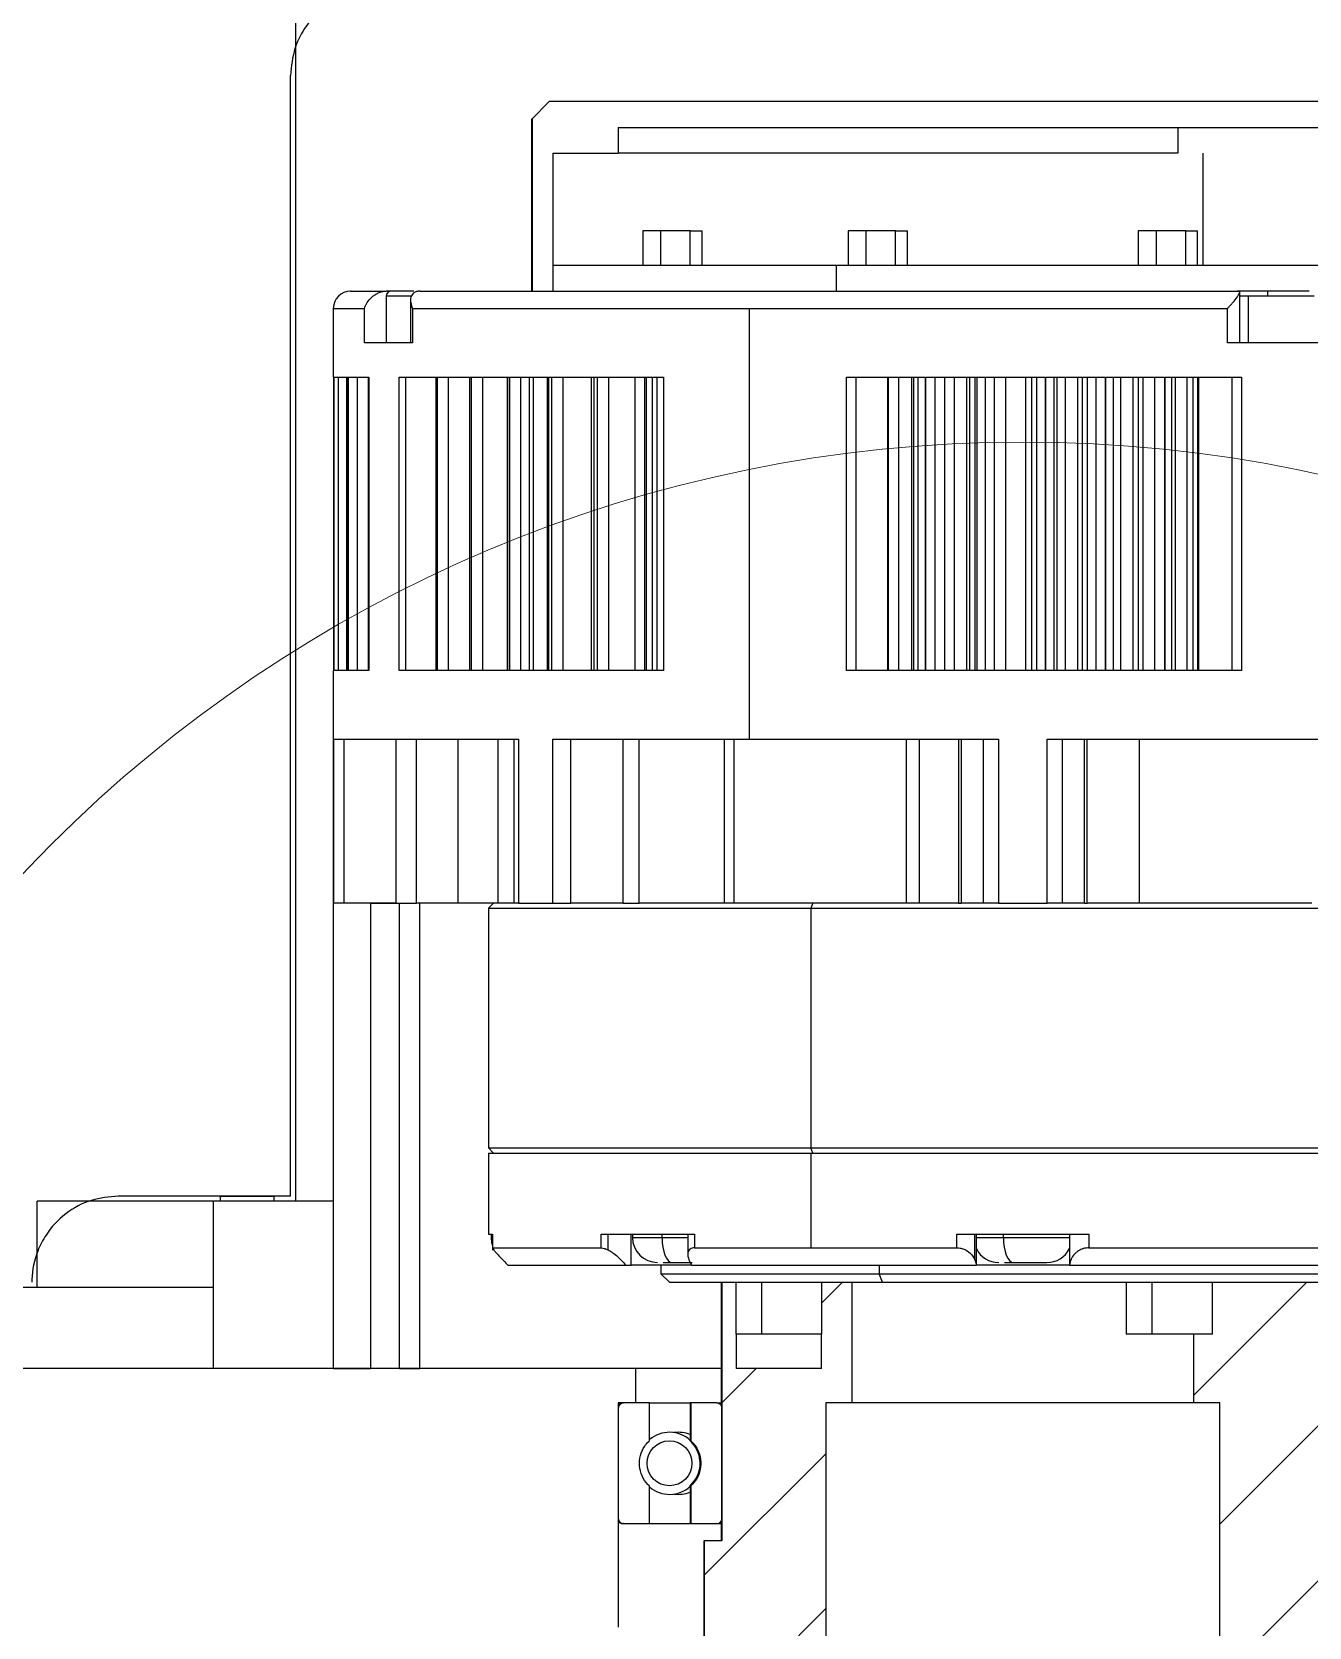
# Model space of a CAD drawing. Header units: millimetres. Extents: x 2 to 1187, y 2 to 839.
# Drawn here: x 289.73 to 308.25, y 458.13 to 481.26 of the extents above; entities that cross this region are included whole.
import ezdxf

# ---------------------------------------------------------------- set-up
doc = ezdxf.new("R2010")
doc.units = ezdxf.units.MM

msp = doc.modelspace()

# ---------------------------------------------------------------- hatches: boundary and pattern name
h = msp.add_hatch()
h.set_pattern_fill('ANSI31', color=256, scale=0.3)
h.paths.add_polyline_path([(600.3858, 723.2245), (600.3858, 724.6149), (599.1608, 724.6149, 0.4142136), (598.8858, 724.3399), (598.8858, 719.8899, 0.4142136), (599.1608, 719.6149), (600.3858, 719.6149), (600.3858, 721.0053, -0.4449663)])
h.paths.add_polyline_path([(648.8858, 724.3399, 0.4142136), (648.6108, 724.6149), (647.8858, 724.6149), (647.3858, 724.6149), (647.3858, 723.2245, -0.4449663), (647.3858, 721.0053), (647.3858, 719.6149), (648.6108, 719.6149, 0.4142136), (648.8858, 719.8899)])
h.paths.add_polyline_path([(648.8858, 681.5899, 0.4142136), (648.6108, 681.8649), (647.3858, 681.8649), (647.3858, 680.4745, -0.4449663), (647.3858, 678.2553), (647.3858, 676.8649), (648.6108, 676.8649, 0.4142136), (648.8858, 677.1399)])
h.paths.add_polyline_path([(600.3858, 678.2553, -0.4449663), (600.3858, 680.4745), (600.3858, 681.8649), (599.1608, 681.8649, 0.4142136), (598.8858, 681.5899), (598.8858, 677.1399, 0.4142136), (599.1608, 676.8649), (600.1358, 676.8649), (600.3858, 676.8649)])
h.paths.add_polyline_path([(204.0979, 197.9237, 0.4142136), (203.8229, 198.1987), (203.0979, 198.1987), (202.5979, 198.1987), (202.5979, 196.8084, -0.2124421), (203.0916, 195.6987, -0.2124421), (202.5979, 194.5891), (202.5979, 193.1987), (203.8229, 193.1987, 0.4142136), (204.0979, 193.4737)])
h.paths.add_polyline_path([(155.5979, 198.1987), (154.3729, 198.1987, 0.4142136), (154.0979, 197.9237), (154.0979, 193.4737, 0.4142136), (154.3729, 193.1987), (155.5979, 193.1987), (155.5979, 194.5891, -0.2124421), (155.1041, 195.6987, -0.2124421), (155.5979, 196.8084)])
h.paths.add_polyline_path([(155.5979, 154.0584), (155.5979, 155.4487), (154.3729, 155.4487, 0.4142136), (154.0979, 155.1737), (154.0979, 150.7237, 0.4142136), (154.3729, 150.4487), (155.3479, 150.4487), (155.5979, 150.4487), (155.5979, 151.8391, -0.4449663)])
h.paths.add_polyline_path([(204.0979, 155.1737, 0.4142136), (203.8229, 155.4487), (202.5979, 155.4487), (202.5979, 154.0584, -0.2124421), (203.0916, 152.9487, -0.2124421), (202.5979, 151.8391), (202.5979, 150.4487), (203.8229, 150.4487, 0.4142136), (204.0979, 150.7237)])
h = msp.add_hatch()
h.set_pattern_fill('ANSI31', color=256, scale=0.3, angle=90)
h.paths.add_polyline_path([(159.0979, 197.9237, 0.4142136), (158.8229, 198.1987), (157.5979, 198.1987), (157.5979, 196.8084, -0.2124421), (158.0916, 195.6987, -0.2124421), (157.5979, 194.5891), (157.5979, 193.1987), (158.8229, 193.1987, 0.4142136), (159.0979, 193.4737)])
h.paths.add_polyline_path([(200.5979, 196.8084), (200.5979, 198.1987), (199.3729, 198.1987, 0.4142136), (199.0979, 197.9237), (199.0979, 193.4737, 0.4142136), (199.3729, 193.1987), (200.3479, 193.1987), (200.5979, 193.1987), (200.5979, 194.5891, -0.4449663)])
h.paths.add_polyline_path([(157.5979, 154.0584), (157.5979, 155.4487), (158.8229, 155.4487), (159.0979, 155.4487), (159.0979, 150.4487), (158.8229, 150.4487), (157.5979, 150.4487), (157.5979, 151.8391, 0.4449663)])
h.paths.add_polyline_path([(200.5979, 154.0584), (200.5979, 155.4487), (199.3729, 155.4487, 0.4142136), (199.0979, 155.1737), (199.0979, 150.7237, 0.4142136), (199.3729, 150.4487), (200.5979, 150.4487), (200.5979, 151.8391, -0.4449663)])
h.paths.add_polyline_path([(603.8858, 724.3399, 0.4142136), (603.6108, 724.6149), (602.3858, 724.6149), (602.3858, 723.2245, -0.4449663), (602.3858, 721.0053), (602.3858, 719.6149), (603.6108, 719.6149, 0.4142136), (603.8858, 719.8899)])
h.paths.add_polyline_path([(645.3858, 724.6149), (644.1608, 724.6149, 0.4142136), (643.8858, 724.3399), (643.8858, 719.8899, 0.4142136), (644.1608, 719.6149), (645.1358, 719.6149), (645.3858, 719.6149), (645.3858, 721.0053, -0.4449663), (645.3858, 723.2245)])
h.paths.add_polyline_path([(645.3858, 680.4745), (645.3858, 681.8649), (644.1608, 681.8649, 0.4142136), (643.8858, 681.5899), (643.8858, 677.1399, 0.4142136), (644.1608, 676.8649), (645.3858, 676.8649), (645.3858, 678.2553, -0.4449663)])
h.paths.add_polyline_path([(603.8858, 681.5899, 0.4142136), (603.6108, 681.8649), (602.6358, 681.8649), (602.3858, 681.8649), (602.3858, 680.4745, -0.4449663), (602.3858, 678.2553), (602.3858, 676.8649), (603.6108, 676.8649, 0.4142136), (603.8858, 677.1399)])
h = msp.add_hatch()
h.set_pattern_fill('ANSI31', color=256, scale=0.5, angle=20)
h.paths.add_polyline_path([(323.8421, 458.1266), (308.7125, 458.1266), (308.7125, 453.1266), (323.9053, 453.1266, 0.0094484), (323.9762, 453.8766), (309.3387, 453.8766), (309.3387, 457.3766), (323.9321, 457.3766, 0.009474)])
h.paths.add_polyline_path([(379.5979, 463.1266, 0.4142136), (378.3479, 464.3766), (321.8855, 464.3766, -0.0172819), (322.4646, 463.1266), (376.3479, 463.1266), (376.3479, 458.1266), (323.8421, 458.1266, -0.009474), (323.9321, 457.3766), (376.3479, 457.3766), (376.3479, 453.8766), (323.9762, 453.8766, -0.0094484), (323.9053, 453.1266), (376.3479, 453.1266), (376.3479, 448.1266), (322.6676, 448.1266, -0.0170708), (322.1297, 446.8766), (379.5979, 446.8766)])
h.paths.add_polyline_path([(321.8855, 464.3766), (318.4695, 464.3766), (318.4695, 463.1266), (322.4646, 463.1266, 0.0172819)])
h.paths.add_polyline_path([(322.6676, 448.1266), (318.4695, 448.1266), (318.4695, 446.8766), (322.1297, 446.8766, 0.0170708)])
h.paths.add_polyline_path([(299.4833, 457.8766), (298.8571, 457.8766), (298.8571, 453.3766), (299.4833, 453.3766)])
h = msp.add_hatch()
h.set_pattern_fill('ANSI31', color=256, scale=0.5)
h.paths.add_polyline_path([(301.2397, 461.3766), (301.6173, 461.3766), (301.6173, 463.1266), (301.1842, 463.1266), (301.1842, 462.3766), (301.1761, 462.3766), (301.1761, 461.8766), (299.9423, 461.8766), (299.9423, 462.3766), (299.9342, 462.3766), (299.9342, 463.1266), (299.7339, 463.1266), (299.7339, 459.3766), (299.4833, 459.3766), (299.4833, 451.8766), (299.6587, 451.8766), (299.7339, 451.8766), (299.7339, 449.3766), (301.2397, 449.3766)])
edge = h.paths.add_edge_path()
edge.add_line((308.7125, 459.3766), (308.4619, 459.3766))
edge.add_line((308.4619, 459.3766), (308.4619, 463.1266))
edge.add_line((308.4619, 463.1266), (306.848, 463.1266))
edge.add_line((306.848, 463.1266), (306.848, 462.3766))
edge.add_line((306.848, 462.3766), (306.5785, 462.3766))
edge.add_line((306.5785, 462.3766), (306.5785, 461.3766))
edge.add_line((306.5785, 461.3766), (306.9561, 461.3766))
edge.add_line((306.9561, 461.3766), (306.9561, 449.3766))
edge.add_line((306.9561, 449.3766), (308.4619, 449.3766))
edge.add_line((308.4619, 449.3766), (308.4619, 451.8766))
edge.add_line((308.4619, 451.8766), (308.537, 451.8766))
edge.add_spline(control_points=[(308.537, 451.8766), (308.537, 451.8766), (308.537, 451.8766), (308.537, 451.8766)], knot_values=[0.0000519, 0.0000519, 0.0000519, 0.0000519, 0.0003828, 0.0003828, 0.0003828, 0.0003828], degree=3, periodic=0)
edge.add_line((308.537, 451.8766), (308.7125, 451.8766))
edge.add_line((308.7125, 451.8766), (308.7125, 459.3766))

# ---------------------------------------------------------------- linework, layer by layer
at = {"color": 7, "linetype": 'Continuous', "lineweight": 25}
for p, q in [((293.5525, 464.3016), (293.5525, 481.8016)), ((293.4729, 480.6266), (293.4729, 464.3766)), ((293.4774, 480.6266), (293.4729, 480.6266)), ((293.4774, 464.3766), (293.4774, 480.6266)), ((297.2299, 480.2516), (296.9797, 480.0016)), ((310.9659, 480.2516), (297.2299, 480.2516)), ((296.9729, 480.0016), (296.9729, 477.5016)), ((296.9797, 480.0016), (296.9797, 477.5016)), ((298.2311, 479.8766), (309.9647, 479.8766)), ((298.2311, 479.8766), (298.2311, 479.5016)), ((306.3462, 479.8766), (306.3462, 479.5016)), ((297.28, 479.5016), (298.2311, 479.5016)), ((297.28, 479.5016), (297.28, 477.5016)), ((306.3462, 479.5016), (298.2311, 479.5016)), ((306.7097, 479.5016), (306.7097, 477.8766)), ((298.5864, 478.3766), (298.5864, 477.8766)), ((298.8447, 478.3766), (298.5864, 478.3766)), ((298.8447, 478.3766), (298.8447, 477.8766)), ((299.2749, 478.3766), (298.8447, 478.3766)), ((299.2749, 477.8766), (299.2749, 478.3766)), ((299.2749, 478.3766), (299.4467, 478.3766)), ((299.4467, 477.8766), (299.4467, 478.3766)), ((301.563, 478.3766), (301.563, 477.8766)), ((301.8213, 478.3766), (301.563, 478.3766)), ((301.8213, 478.3766), (301.8213, 477.8766)), ((302.2514, 478.3766), (301.8213, 478.3766)), ((302.2514, 477.8766), (302.2514, 478.3766)), ((302.2514, 478.3766), (302.4233, 478.3766)), ((302.4233, 477.8766), (302.4233, 478.3766)), ((305.7725, 478.3766), (305.7725, 477.8766)), ((306.0308, 478.3766), (305.7725, 478.3766)), ((306.0308, 478.3766), (306.0308, 477.8766)), ((306.461, 478.3766), (306.0308, 478.3766)), ((306.461, 477.8766), (306.461, 478.3766)), ((306.461, 478.3766), (306.6328, 478.3766)), ((306.6328, 477.8766), (306.6328, 478.3766)), ((297.28, 477.8766), (301.3897, 477.8766)), ((301.3897, 477.8766), (301.3897, 477.5016)), ((301.3897, 477.8766), (310.9158, 477.8766)), ((294.9787, 477.5016), (294.8649, 477.5016)), ((307.243, 476.7516), (307.243, 477.5022)), ((294.8645, 477.4266), (294.8645, 476.7516)), ((295.2267, 477.4266), (294.8646, 477.4266)), ((295.2174, 477.3647), (295.2174, 476.7516)), ((307.3649, 477.4266), (307.243, 477.4266)), ((307.3649, 477.4266), (307.3649, 476.7516)), ((307.6513, 477.4266), (307.3649, 477.4266)), ((308.3252, 477.4266), (307.6513, 477.4266)), ((294.0979, 477.2516), (294.0979, 476.2516)), ((294.0979, 477.2516), (294.5489, 477.2516)), ((294.5489, 476.7516), (294.5489, 477.2516)), ((295.2461, 477.2516), (300.1299, 477.2516)), ((295.2461, 477.2516), (295.2461, 476.7516)), ((300.1299, 477.2516), (300.1299, 471.0016)), ((300.1299, 477.2516), (307.0672, 477.2516)), ((307.0672, 476.7516), (307.0672, 477.2516)), ((295.2461, 476.7516), (294.5489, 476.7516)), ((308.7504, 476.7516), (307.0672, 476.7516)), ((294.0979, 476.2516), (294.1032, 476.2516)), ((294.1031, 476.2516), (294.1031, 472.0016)), ((294.1032, 476.2516), (294.1032, 472.0016)), ((294.1034, 472.0016), (294.1034, 476.2516)), ((294.1034, 476.2516), (294.1695, 476.2516)), ((294.1686, 476.2516), (294.1686, 472.0016)), ((294.1695, 476.2516), (294.1695, 472.0016)), ((294.1705, 472.0016), (294.1705, 476.2516)), ((294.1705, 476.2516), (294.3113, 476.2516)), ((294.2952, 472.0016), (294.2952, 476.2516)), ((294.3087, 476.2516), (294.3087, 472.0016)), ((294.3113, 476.2516), (294.3113, 472.0016)), ((294.3131, 472.0016), (294.3131, 476.2516)), ((294.3131, 476.2516), (294.6145, 476.2516)), ((294.4469, 472.0016), (294.4469, 476.2516)), ((294.6016, 476.2516), (294.6016, 472.0016)), ((294.6145, 476.2516), (294.6145, 472.0016)), ((295.0548, 472.0016), (295.0548, 476.2516)), ((295.0548, 476.2516), (295.6044, 476.2516)), ((295.1487, 472.0016), (295.1487, 476.2516)), ((295.5856, 476.2516), (295.5856, 472.0016)), ((295.6044, 476.2516), (295.6044, 472.0016)), ((295.6089, 472.0016), (295.6089, 476.2516)), ((295.6089, 476.2516), (296.0968, 476.2516)), ((295.7684, 472.0016), (295.7684, 476.2516)), ((296.0718, 476.2516), (296.0718, 472.0016)), ((296.0968, 476.2516), (296.0968, 472.0016)), ((296.1019, 472.0016), (296.1019, 476.2516)), ((296.1019, 476.2516), (296.65, 476.2516)), ((296.2648, 472.0016), (296.2648, 476.2516)), ((296.6181, 476.2516), (296.6181, 472.0016)), ((296.65, 476.2516), (296.65, 472.0016)), ((296.6557, 472.0016), (296.6557, 476.2516)), ((296.6557, 476.2516), (297.26, 476.2516)), ((296.8176, 472.0016), (296.8176, 476.2516)), ((296.9361, 476.2516), (296.9361, 472.0016)), ((296.9957, 476.2516), (296.9957, 472.0016)), ((297.203, 472.0016), (297.203, 476.2516)), ((297.2204, 476.2516), (297.2204, 472.0016)), ((297.26, 476.2516), (297.26, 472.0016)), ((297.2662, 472.0016), (297.2662, 476.2516)), ((297.2662, 476.2516), (297.9219, 476.2516)), ((297.4324, 472.0016), (297.4324, 476.2516)), ((297.8427, 472.0016), (297.8427, 476.2516)), ((297.8741, 476.2516), (297.8741, 472.0016)), ((297.9219, 476.2516), (297.9219, 472.0016)), ((297.9286, 472.0016), (297.9286, 476.2516)), ((297.9286, 476.2516), (298.8847, 476.2516)), ((298.0945, 472.0016), (298.0945, 476.2516)), ((298.473, 472.0016), (298.473, 476.2516)), ((298.6114, 476.2516), (298.6114, 472.0016)), ((298.6356, 476.2516), (298.6356, 472.0016)), ((298.7203, 476.2516), (298.7203, 472.0016)), ((298.7899, 476.2516), (298.7899, 472.0016)), ((298.8847, 476.2516), (298.8847, 472.0016)), ((301.5414, 476.2516), (302.6818, 476.2516)), ((301.5414, 472.0016), (301.5414, 476.2516)), ((301.6826, 472.0016), (301.6826, 476.2516)), ((302.138, 472.0016), (302.138, 476.2516)), ((302.1483, 472.0016), (302.1483, 476.2516)), ((302.2926, 476.2516), (302.2926, 472.0016)), ((302.4855, 472.0016), (302.4855, 476.2516)), ((302.5133, 476.2516), (302.5133, 472.0016)), ((302.5745, 476.2516), (302.5745, 472.0016)), ((302.6818, 476.2516), (302.6818, 472.0016)), ((302.6903, 476.2516), (303.55, 476.2516)), ((302.6903, 472.0016), (302.6903, 476.2516)), ((302.8287, 472.0016), (302.8287, 476.2516)), ((302.9655, 472.0016), (302.9655, 476.2516)), ((303.0999, 476.2516), (303.0999, 472.0016)), ((303.2854, 472.0016), (303.2854, 476.2516)), ((303.3241, 476.2516), (303.3241, 472.0016)), ((303.3992, 476.2516), (303.3992, 472.0016)), ((303.4321, 476.2516), (303.4321, 472.0016)), ((303.55, 476.2516), (303.55, 472.0016)), ((303.5585, 476.2516), (304.4223, 476.2516)), ((303.5585, 472.0016), (303.5585, 476.2516)), ((303.6877, 472.0016), (303.6877, 476.2516)), ((303.8444, 476.2516), (303.8444, 472.0016)), ((304.1407, 472.0016), (304.1407, 476.2516)), ((304.2219, 476.2516), (304.2219, 472.0016)), ((304.2953, 476.2516), (304.2953, 472.0016)), ((304.4223, 476.2516), (304.4223, 472.0016)), ((304.4308, 476.2516), (305.2922, 476.2516)), ((304.4308, 472.0016), (304.4308, 476.2516)), ((304.5512, 472.0016), (304.5512, 476.2516)), ((304.5957, 472.0016), (304.5957, 476.2516)), ((304.7119, 476.2516), (304.7119, 472.0016)), ((304.8978, 472.0016), (304.8978, 476.2516)), ((304.9582, 476.2516), (304.9582, 472.0016)), ((305.0302, 476.2516), (305.0302, 472.0016)), ((305.1557, 476.2516), (305.1557, 472.0016)), ((305.2922, 476.2516), (305.2922, 472.0016)), ((305.3006, 476.2516), (306.153, 476.2516)), ((305.3006, 472.0016), (305.3006, 476.2516)), ((305.4106, 472.0016), (305.4106, 476.2516)), ((305.514, 476.2516), (305.514, 472.0016)), ((305.6979, 472.0016), (305.6979, 476.2516)), ((305.7692, 476.2516), (305.7692, 472.0016)), ((305.8381, 476.2516), (305.8381, 472.0016)), ((306.0088, 476.2516), (306.0088, 472.0016)), ((306.153, 476.2516), (306.153, 472.0016)), ((306.1613, 476.2516), (307.2706, 476.2516)), ((306.1613, 472.0016), (306.1613, 476.2516)), ((306.2605, 472.0016), (306.2605, 476.2516)), ((306.3053, 476.2516), (306.3053, 472.0016)), ((306.4826, 472.0016), (306.4826, 476.2516)), ((306.5644, 476.2516), (306.5644, 472.0016)), ((306.6323, 476.2516), (306.6323, 472.0016)), ((306.6447, 476.2516), (306.6447, 472.0016)), ((307.1294, 476.2516), (307.1294, 472.0016)), ((307.2706, 476.2516), (307.2706, 472.0016)), ((294.0979, 472.0016), (294.0979, 468.6266)), ((294.1032, 472.0016), (294.0979, 472.0016)), ((294.1695, 472.0016), (294.1034, 472.0016)), ((294.3113, 472.0016), (294.1705, 472.0016)), ((294.6145, 472.0016), (294.3131, 472.0016)), ((295.6044, 472.0016), (295.0548, 472.0016)), ((296.0968, 472.0016), (295.6089, 472.0016)), ((296.65, 472.0016), (296.1019, 472.0016)), ((297.26, 472.0016), (296.6557, 472.0016)), ((297.9219, 472.0016), (297.2662, 472.0016)), ((298.8847, 472.0016), (297.9286, 472.0016)), ((302.6818, 472.0016), (301.5414, 472.0016)), ((303.55, 472.0016), (302.6903, 472.0016)), ((304.4223, 472.0016), (303.5585, 472.0016)), ((305.2922, 472.0016), (304.4308, 472.0016)), ((306.153, 472.0016), (305.3006, 472.0016)), ((307.2706, 472.0016), (306.1613, 472.0016)), ((294.1041, 471.0016), (296.782, 471.0016)), ((294.1041, 468.6266), (294.1041, 471.0016)), ((294.2563, 468.6266), (294.2563, 471.0016)), ((295.0077, 468.6266), (295.0077, 471.0016)), ((295.304, 468.6266), (295.304, 471.0016)), ((295.9026, 471.0016), (295.9026, 468.6266)), ((296.4822, 471.0016), (296.4822, 468.6266)), ((296.7149, 471.0016), (296.7149, 468.6266)), ((296.782, 471.0016), (296.782, 468.6266)), ((297.2805, 468.6266), (297.2805, 471.0016)), ((297.2805, 471.0016), (300.1299, 471.0016)), ((297.5446, 468.6266), (297.5446, 471.0016)), ((298.3015, 468.6266), (298.3015, 471.0016)), ((298.5318, 468.6266), (298.5318, 471.0016)), ((299.7639, 471.0016), (299.7639, 468.6266)), ((299.9047, 471.0016), (299.9047, 468.6266)), ((300.1299, 471.0016), (303.7454, 471.0016)), ((302.4123, 468.6266), (302.4123, 471.0016)), ((302.593, 471.0016), (302.593, 468.6266)), ((303.1654, 471.0016), (303.1654, 468.6266)), ((303.2051, 471.0016), (303.2051, 468.6266)), ((303.5241, 471.0016), (303.5241, 468.6266)), ((303.7454, 471.0016), (303.7454, 468.6266)), ((304.4504, 471.0016), (310.9153, 471.0016)), ((304.4504, 468.6266), (304.4504, 471.0016)), ((304.6717, 468.6266), (304.6717, 471.0016)), ((304.9907, 468.6266), (304.9907, 471.0016)), ((305.0304, 468.6266), (305.0304, 471.0016)), ((305.7835, 471.0016), (305.7835, 468.6266)), ((294.0979, 468.6266), (294.0979, 461.8766)), ((294.1027, 468.6266), (294.0979, 468.6266)), ((294.0979, 468.6266), (294.1041, 468.6266)), ((294.1027, 461.8766), (294.1027, 468.6266)), ((294.2563, 468.6266), (294.1041, 468.6266)), ((295.0077, 468.6266), (294.2563, 468.6266)), ((294.6376, 468.6203), (294.6376, 461.8766)), ((295.0582, 468.6203), (294.6376, 468.6203)), ((295.0077, 468.6266), (295.304, 468.6266)), ((295.0582, 461.8766), (295.0582, 468.6203)), ((295.9026, 468.6266), (295.304, 468.6266)), ((295.3534, 461.8766), (295.3534, 468.6266)), ((296.4822, 468.6266), (295.9026, 468.6266)), ((296.4229, 468.6266), (296.3479, 468.5516)), ((296.3479, 468.5516), (296.3479, 465.0766)), ((296.3479, 468.5516), (301.0227, 468.5516)), ((296.7149, 468.6266), (296.4822, 468.6266)), ((296.782, 468.6266), (296.7149, 468.6266)), ((296.782, 468.6266), (297.2805, 468.6266)), ((297.2805, 468.6266), (297.5446, 468.6266)), ((298.3015, 468.6266), (297.5446, 468.6266)), ((298.3015, 468.6266), (298.5318, 468.6266)), ((299.7639, 468.6266), (298.5318, 468.6266)), ((299.9047, 468.6266), (299.7639, 468.6266)), ((302.4123, 468.6266), (299.9047, 468.6266)), ((301.0525, 468.6266), (301.0227, 468.5516)), ((301.0227, 468.5516), (301.0227, 465.0766)), ((301.0227, 468.5516), (311.8479, 468.5516)), ((302.593, 468.6266), (302.4123, 468.6266)), ((303.1654, 468.6266), (302.593, 468.6266)), ((303.1654, 468.6266), (303.2051, 468.6266)), ((303.5241, 468.6266), (303.2051, 468.6266)), ((303.7454, 468.6266), (303.5241, 468.6266)), ((303.7454, 468.6266), (304.4504, 468.6266)), ((304.6717, 468.6266), (304.4504, 468.6266)), ((304.9907, 468.6266), (304.6717, 468.6266)), ((304.9907, 468.6266), (305.0304, 468.6266)), ((305.7835, 468.6266), (305.0304, 468.6266)), ((308.2911, 468.6266), (305.7835, 468.6266)), ((296.3479, 465.0766), (296.4229, 465.0016)), ((296.3479, 465.0766), (301.0227, 465.0766)), ((296.3479, 465.0016), (296.3479, 463.8266)), ((296.3479, 465.0016), (301.0227, 465.0016)), ((301.0525, 465.0016), (301.0227, 465.0766)), ((301.0227, 465.0766), (311.8479, 465.0766)), ((301.0227, 465.0016), (301.0227, 463.6266)), ((301.0227, 465.0016), (311.8479, 465.0016)), ((292.448, 464.3766), (290.9766, 464.3766)), ((292.448, 464.3766), (292.456, 464.3703)), ((293.2477, 464.3766), (292.448, 464.3766)), ((292.456, 464.3703), (292.456, 464.3016)), ((293.2398, 464.3703), (292.456, 464.3703)), ((293.2398, 464.3703), (293.2477, 464.3766)), ((293.2398, 464.3016), (293.2398, 464.3703)), ((293.4774, 464.3766), (293.2477, 464.3766)), ((289.8013, 463.0516), (289.8013, 464.3016)), ((292.456, 464.3016), (289.8013, 464.3016)), ((292.3599, 461.8766), (292.3599, 464.3016)), ((293.2398, 464.3016), (292.456, 464.3016)), ((293.5525, 464.3016), (293.2398, 464.3016)), ((294.0979, 464.3016), (293.5525, 464.3016)), ((296.3479, 463.8266), (296.407, 463.8266)), ((296.3854, 463.8266), (296.3854, 463.7766)), ((296.3854, 463.7766), (296.4051, 463.7766)), ((296.4051, 463.8266), (296.4051, 463.5916)), ((296.407, 463.8266), (296.407, 463.6266)), ((296.407, 463.6266), (297.9842, 463.6266)), ((297.9842, 463.8266), (299.3351, 463.8266)), ((297.9842, 463.6266), (297.9842, 463.8266)), ((298.0822, 463.5968), (298.0822, 463.8266)), ((298.4172, 463.3766), (298.4172, 463.8266)), ((298.4356, 463.8266), (298.4356, 463.7766)), ((298.4356, 463.7766), (298.8654, 463.7766)), ((298.8654, 463.7766), (298.8654, 463.8266)), ((298.8654, 463.7766), (299.2387, 463.7766)), ((299.2387, 463.8266), (299.2387, 463.5309)), ((299.3351, 463.8266), (299.3351, 463.6266)), ((299.3351, 463.6266), (301.0227, 463.6266)), ((301.0227, 463.6266), (303.1427, 463.6266)), ((303.1427, 463.8266), (305.0531, 463.8266)), ((303.1427, 463.6266), (303.1427, 463.8266)), ((303.403, 463.4505), (303.403, 463.8266)), ((303.4235, 463.3766), (303.4235, 463.8266)), ((303.4235, 463.7766), (303.8152, 463.7766)), ((303.8152, 463.7766), (303.8152, 463.8266)), ((303.8152, 463.7766), (304.7723, 463.7766)), ((304.7723, 463.8266), (304.7723, 463.3766)), ((305.0531, 463.8266), (305.0531, 463.6266)), ((305.0531, 463.6266), (308.8607, 463.6266)), ((296.6284, 463.3766), (298.3383, 463.3766)), ((298.3383, 463.3766), (298.4172, 463.3766)), ((299.2972, 463.3766), (298.4172, 463.3766)), ((298.8479, 463.3766), (298.8479, 463.2516)), ((298.8479, 463.2516), (298.9729, 463.1266)), ((298.8479, 463.2516), (302.0147, 463.2516)), ((299.2941, 463.3766), (303.4221, 463.3766)), ((302.0147, 463.3766), (302.0147, 463.2516)), ((302.0643, 463.1266), (302.0147, 463.2516)), ((302.0147, 463.2516), (309.3479, 463.2516)), ((303.4235, 463.3766), (303.4221, 463.3766)), ((304.4054, 463.3766), (303.4235, 463.3766)), ((304.7737, 463.3766), (304.4054, 463.3766)), ((304.7737, 463.3766), (304.7723, 463.3766)), ((304.7737, 463.3766), (308.9017, 463.3766)), ((289.8013, 463.0516), (194.6448, 463.0516)), ((292.3599, 463.0516), (289.8013, 463.0516)), ((298.9729, 463.1266), (302.0643, 463.1266)), ((299.7229, 463.1266), (299.7229, 461.3386)), ((299.7339, 463.1266), (299.7339, 459.3766)), ((299.9342, 463.1266), (299.9342, 462.3766)), ((300.3112, 462.3766), (300.3112, 463.1266)), ((301.1842, 462.3766), (301.1842, 463.1266)), ((301.6173, 463.1266), (301.6173, 461.3766)), ((302.0643, 463.1266), (309.2229, 463.1266)), ((305.598, 463.1266), (305.598, 462.3766)), ((305.975, 462.3766), (305.975, 463.1266)), ((306.848, 462.3766), (306.848, 463.1266)), ((300.3112, 462.3766), (299.9342, 462.3766)), ((299.9423, 462.3766), (299.9423, 461.8766)), ((301.1842, 462.3766), (300.3112, 462.3766)), ((301.1761, 461.8766), (301.1761, 462.3766)), ((305.975, 462.3766), (305.598, 462.3766)), ((306.848, 462.3766), (305.975, 462.3766)), ((306.5785, 461.3766), (306.5785, 462.3766)), ((298.4815, 461.8766), (287.4535, 461.8766)), ((294.1027, 461.8766), (294.6376, 461.8766)), ((295.0582, 461.8766), (295.3534, 461.8766)), ((298.4815, 461.8766), (298.4815, 461.3766)), ((299.7229, 461.8766), (298.4815, 461.8766)), ((301.1761, 461.8766), (299.9423, 461.8766)), ((298.4815, 461.3766), (298.2311, 461.3766)), ((298.2311, 461.3766), (298.2311, 458.1266)), ((298.2311, 461.3016), (298.2311, 459.7016)), ((298.6818, 461.3766), (298.3062, 461.3766)), ((298.6818, 460.8285), (298.6818, 461.3766)), ((298.6818, 461.3766), (299.2729, 461.3766)), ((299.2729, 461.3766), (299.2729, 460.837)), ((299.2829, 461.3766), (299.2729, 461.3766)), ((299.6587, 461.3766), (299.2829, 461.3766)), ((299.2829, 461.3766), (299.2829, 460.8285)), ((299.6587, 461.3766), (299.7229, 461.3766)), ((299.7339, 459.7016), (299.7339, 461.3016)), ((301.2397, 461.3766), (301.2397, 449.3766)), ((301.6173, 461.3766), (301.2397, 461.3766)), ((306.5785, 461.3766), (301.6173, 461.3766)), ((306.9561, 461.3766), (306.5785, 461.3766)), ((306.9561, 449.3766), (306.9561, 461.3766)), ((299.2734, 460.8285), (299.2731, 460.8331)), ((299.2829, 460.8285), (299.2734, 460.8285)), ((298.6818, 459.6266), (298.6818, 460.1746)), ((299.2729, 460.1661), (299.2729, 459.6266)), ((299.2829, 460.1746), (299.2734, 460.1746)), ((299.2829, 460.1746), (299.2829, 459.6266)), ((298.3062, 459.6266), (298.2979, 459.6266)), ((298.3062, 459.6266), (298.6818, 459.6266)), ((298.6818, 459.6266), (299.2729, 459.6266)), ((299.2829, 459.6266), (299.2729, 459.6266)), ((299.2829, 459.6266), (299.6587, 459.6266)), ((299.6587, 459.6266), (299.7229, 459.6266)), ((299.7229, 459.6643), (299.7229, 459.3766)), ((299.4729, 459.3766), (299.4729, 457.8766)), ((299.4729, 459.3766), (299.4833, 459.3766)), ((299.4833, 451.8766), (299.4833, 459.3766)), ((299.7339, 459.3766), (299.4833, 459.3766))]:
    msp.add_line(p, q, dxfattribs=at)
at = {"color": 7, "linetype": 'Continuous', "lineweight": 25, "flags": 128}
for points in [[(296.3854, 463.7766), (296.3924, 463.7058), (296.4051, 463.6587)], [(298.8654, 463.7766), (298.8682, 463.7058), (298.8764, 463.6378), (298.8897, 463.5752), (298.9076, 463.5202), (298.9294, 463.4751), (298.9542, 463.4416), (298.9812, 463.421), (299.0093, 463.4141)], [(303.8152, 463.7766), (303.8179, 463.7058), (303.8261, 463.6378), (303.8394, 463.5752), (303.8573, 463.5202), (303.8791, 463.4751), (303.904, 463.4416), (303.931, 463.421), (303.959, 463.4141)]]:
    msp.add_lwpolyline(points, dxfattribs=at)
at = {"color": 7, "linetype": 'Continuous', "lineweight": 18}
msp.add_circle((304.0979, 455.3766), 19.9348, dxfattribs=at)
at = {"color": 7, "linetype": 'Continuous', "lineweight": 25}
msp.add_circle((298.9729, 460.5016), 0.3257, dxfattribs=at)
for centre, radius, start, end in [((294.3479, 477.2516), 0.25, 90, 180), ((294.9396, 477.4266), 0.075, 90.00557, 180.00556), ((306.6988, 477.4453), 0.9526, 358.87266, 3.38551), ((298.7981, 463.7766), 0.3625, 180, 270), ((303.7479, 463.7766), 0.3625, 206.49973, 270), ((304.4479, 463.7766), 0.3625, 270, 333.50027), ((298.2979, 461.3016), 0.075, 90, 152.93912), ((298.9729, 460.5016), 0.45, 47.79907, 130.30864), ((299.1014, 460.5016), 0.45, 67.59671, 98.20826), ((298.9729, 460.5016), 0.45, 229.69137, 312.15586), ((299.1014, 460.5016), 0.45, 261.79174, 292.40329), ((298.2979, 459.7016), 0.075, 207.06088, 270)]:
    msp.add_arc(centre, radius, start, end, dxfattribs=at)
for points, knots in [([(294.728, 481.8766), (294.7193, 481.8765), (294.5706, 481.8755), (294.2807, 481.8193), (293.9105, 481.6044), (293.6689, 481.3188), (293.511, 480.987), (293.4901, 480.7628), (293.4774, 480.6266)], [0, 0, 0, 0, 0.0133436, 0.228196, 0.4430163, 0.6577507, 0.7921541, 1, 1, 1, 1]), ([(294.3544, 477.5016), (294.3523, 477.5016), (294.3187, 477.5016), (294.4492, 477.5016), (294.727, 477.5016), (294.8649, 477.5016)], [0, 0, 0, 0, 0.032966, 0.5199363, 1, 1, 1, 1]), ([(294.5489, 477.2516), (294.5524, 477.2619), (294.5579, 477.2783), (294.5708, 477.3063), (294.5963, 477.3511), (294.6396, 477.4027), (294.6986, 477.4484), (294.7506, 477.4771), (294.8071, 477.4974), (294.8461, 477.5002), (294.8649, 477.5016)], [0, 0, 0, 0, 0.0921313, 0.1467244, 0.2503841, 0.4993073, 0.6323676, 0.7498304, 0.8792133, 1, 1, 1, 1]), ([(295.2665, 477.5016), (295.2418, 477.5016), (295.1642, 477.5016), (295.0535, 477.5016), (294.9589, 477.5016), (294.9455, 477.5016), (294.9396, 477.5016)], [0, 0, 0, 0, 0.1251091, 0.3930768, 0.7320322, 1, 1, 1, 1]), ([(295.354, 477.5016), (295.3373, 477.5002), (295.3029, 477.4974), (295.2651, 477.4771), (295.2379, 477.4484), (295.2172, 477.4027), (295.2138, 477.3357), (295.2353, 477.2796), (295.2461, 477.2516)], [0, 0, 0, 0, 0.12086486, 0.25031134, 0.36786702, 0.50097598, 0.75003976, 1, 1, 1, 1]), ([(295.354, 477.5016), (295.592, 477.5016), (296.0788, 477.5016), (297.0755, 477.5016), (298.273, 477.5016), (299.658, 477.5016), (301.1655, 477.5016), (302.7339, 477.5016), (304.2967, 477.5016), (305.8119, 477.5016), (306.7645, 477.5016), (307.2307, 477.5016)], [0, 0, 0, 0, 0.10559328, 0.2158689, 0.32971182, 0.44577353, 0.56253256, 0.67640793, 0.78807721, 0.89628915, 1, 1, 1, 1]), ([(307.0672, 477.2516), (307.0771, 477.2619), (307.0928, 477.2783), (307.1183, 477.3063), (307.158, 477.3511), (307.199, 477.4027), (307.2285, 477.4484), (307.242, 477.4771), (307.2452, 477.4974), (307.2354, 477.5002), (307.2307, 477.5016)], [0, 0, 0, 0, 0.09213128, 0.14672443, 0.25038411, 0.49930729, 0.63236763, 0.74983043, 0.8792133, 1, 1, 1, 1]), ([(307.6498, 477.5016), (307.5921, 477.5016), (307.4615, 477.5016), (307.3069, 477.5016), (307.2348, 477.5016), (307.2134, 477.5016)], [0, 0, 0, 0, 0.35741981, 0.80952409, 1, 1, 1, 1]), ([(308.2486, 477.5016), (308.2437, 477.5016), (308.2337, 477.5016), (308.145, 477.5016), (308.0095, 477.5016), (307.8385, 477.5016), (307.7076, 477.5016), (307.6498, 477.5016)], [0, 0, 0, 0, 0.2017643, 0.4033132, 0.5860707, 0.8172426, 1, 1, 1, 1]), ([(290.9766, 464.3766), (290.8455, 464.3645), (290.5738, 464.3395), (290.2033, 464.1376), (289.9478, 463.8649), (289.7786, 463.5362), (289.728, 463.2942), (289.7264, 463.1405), (289.7262, 463.1266)], [0, 0, 0, 0, 0.2003077, 0.4150355, 0.6297238, 0.7641041, 0.9786751, 1, 1, 1, 1]), ([(296.407, 463.6266), (296.4059, 463.6248), (296.4038, 463.6213), (296.4183, 463.6025), (296.4256, 463.5931)], [0, 0, 0, 0, 0.4990161, 1, 1, 1, 1]), ([(297.9842, 463.6266), (297.9982, 463.6251), (298.0273, 463.6222), (298.0635, 463.6055), (298.0822, 463.5968)], [0, 0, 0, 0, 0.4821844, 1, 1, 1, 1]), ([(299.3351, 463.6266), (299.3231, 463.6257), (299.2987, 463.624), (299.2629, 463.6061), (299.2385, 463.5681), (299.2364, 463.5092), (299.2516, 463.4652), (299.2592, 463.4432)], [0, 0, 0, 0, 0.1232449, 0.2504604, 0.4996276, 0.7500009, 1, 1, 1, 1]), ([(303.1427, 463.6266), (303.158, 463.6257), (303.1893, 463.6241), (303.2495, 463.6073), (303.3142, 463.5709), (303.3708, 463.5143), (303.3922, 463.4718), (303.403, 463.4505)], [0, 0, 0, 0, 0.1226984, 0.2504286, 0.4996475, 0.7498765, 1, 1, 1, 1]), ([(305.0531, 463.6266), (305.033, 463.6251), (304.9929, 463.6223), (304.9375, 463.6022), (304.8894, 463.5741), (304.8373, 463.5284), (304.791, 463.4615), (304.7795, 463.4049), (304.7737, 463.3766)], [0, 0, 0, 0, 0.1249308, 0.2497816, 0.370553, 0.5000223, 0.7498812, 1, 1, 1, 1]), ([(296.4256, 463.5931), (296.4369, 463.5797), (296.4606, 463.5515), (296.5286, 463.4782), (296.5888, 463.4168), (296.6284, 463.3766)], [0, 0, 0, 0, 0.2393528, 0.5009126, 1, 1, 1, 1]), ([(298.0822, 463.5968), (298.1044, 463.584), (298.1534, 463.556), (298.247, 463.4818), (298.3024, 463.4179), (298.3383, 463.3766)], [0, 0, 0, 0, 0.2277375, 0.5008635, 1, 1, 1, 1]), ([(298.8826, 463.4141), (298.8958, 463.4141), (298.9288, 463.4141), (298.9791, 463.4141), (299.0093, 463.4141)], [0, 0, 0, 0, 0.39888273, 1, 1, 1, 1]), ([(299.0093, 463.4141), (299.0407, 463.4141), (299.1118, 463.4141), (299.2175, 463.4141), (299.28, 463.4141), (299.3044, 463.4141)], [0, 0, 0, 0, 0.3251678, 0.7364761, 1, 1, 1, 1]), ([(299.2592, 463.4432), (299.2647, 463.4309), (299.2745, 463.4088), (299.2881, 463.3864), (299.2941, 463.3766)], [0, 0, 0, 0, 0.55897955, 1, 1, 1, 1]), ([(303.403, 463.4505), (303.408, 463.4369), (303.4171, 463.4124), (303.4205, 463.3875), (303.4221, 463.3766)], [0, 0, 0, 0, 0.5588562, 1, 1, 1, 1]), ([(303.8323, 463.4141), (303.8455, 463.4141), (303.8786, 463.4141), (303.9288, 463.4141), (303.959, 463.4141)], [0, 0, 0, 0, 0.3988827, 1, 1, 1, 1]), ([(303.959, 463.4141), (303.9905, 463.4141), (304.0618, 463.4141), (304.1727, 463.4141), (304.2769, 463.4141), (304.3631, 463.4141), (304.4232, 463.4141), (304.4506, 463.4141), (304.4457, 463.4141), (304.4449, 463.4141)], [0, 0, 0, 0, 0.143951, 0.3260361, 0.4699871, 0.6287393, 0.7960789, 0.9634185, 1, 1, 1, 1]), ([(298.3062, 461.3766), (298.3004, 461.3762), (298.2862, 461.3752), (298.265, 461.3659), (298.246, 461.3487), (298.2335, 461.3263), (298.2319, 461.3097), (298.2311, 461.3016)], [0, 0, 0, 0, 0.1473504, 0.3624888, 0.577492, 0.7922244, 1, 1, 1, 1]), ([(299.7339, 461.3016), (299.7337, 461.3059), (299.7332, 461.3154), (299.7281, 461.3328), (299.7164, 461.3519), (299.6965, 461.368), (299.676, 461.3756), (299.6632, 461.3763), (299.6587, 461.3766)], [0, 0, 0, 0, 0.1102344, 0.2433357, 0.4576501, 0.6719492, 0.8866287, 1, 1, 1, 1]), ([(298.6818, 460.1746), (298.6742, 460.1818), (298.6307, 460.2235), (298.5688, 460.3173), (298.5308, 460.4641), (298.5439, 460.6153), (298.5985, 460.7362), (298.6531, 460.8018), (298.6788, 460.8257), (298.6818, 460.8285)], [0, 0, 0, 0, 0.0429029, 0.2466333, 0.4500394, 0.6532191, 0.8563457, 0.9830282, 1, 1, 1, 1]), ([(299.2734, 460.1746), (299.3069, 460.2119), (299.3737, 460.2866), (299.42, 460.4328), (299.4178, 460.5835), (299.3686, 460.724), (299.3042, 460.7948), (299.2734, 460.8285)], [0, 0, 0, 0, 0.2034953, 0.40709038, 0.61068194, 0.81427156, 1, 1, 1, 1]), ([(299.2829, 460.8285), (299.2983, 460.8131), (299.3359, 460.7756), (299.3916, 460.6883), (299.4316, 460.5614), (299.4257, 460.4104), (299.3748, 460.2741), (299.3119, 460.206), (299.2829, 460.1746)], [0, 0, 0, 0, 0.0891152, 0.2171153, 0.4201102, 0.6231103, 0.8260244, 1, 1, 1, 1]), ([(299.2731, 460.17), (299.2731, 460.1687), (299.2729, 460.1659), (299.2732, 460.1715), (299.2734, 460.1746)], [0, 0, 0, 0, 0.452471, 1, 1, 1, 1]), ([(298.2311, 459.7016), (298.2319, 459.6933), (298.2335, 459.6766), (298.2462, 459.6542), (298.2651, 459.6371), (298.2863, 459.6279), (298.3005, 459.6269), (298.3062, 459.6266)], [0, 0, 0, 0, 0.21021087, 0.42447087, 0.63890503, 0.85362376, 1, 1, 1, 1]), ([(299.6587, 459.6266), (299.6624, 459.6267), (299.6746, 459.6273), (299.6945, 459.634), (299.715, 459.6496), (299.7272, 459.6685), (299.733, 459.6864), (299.7336, 459.6966), (299.7339, 459.7016)], [0, 0, 0, 0, 0.0941592, 0.3094608, 0.524638, 0.7393991, 0.8737041, 1, 1, 1, 1])]:
    msp.add_open_spline(points, degree=3, knots=knots, dxfattribs=at)

doc.saveas('drawing.dxf')
